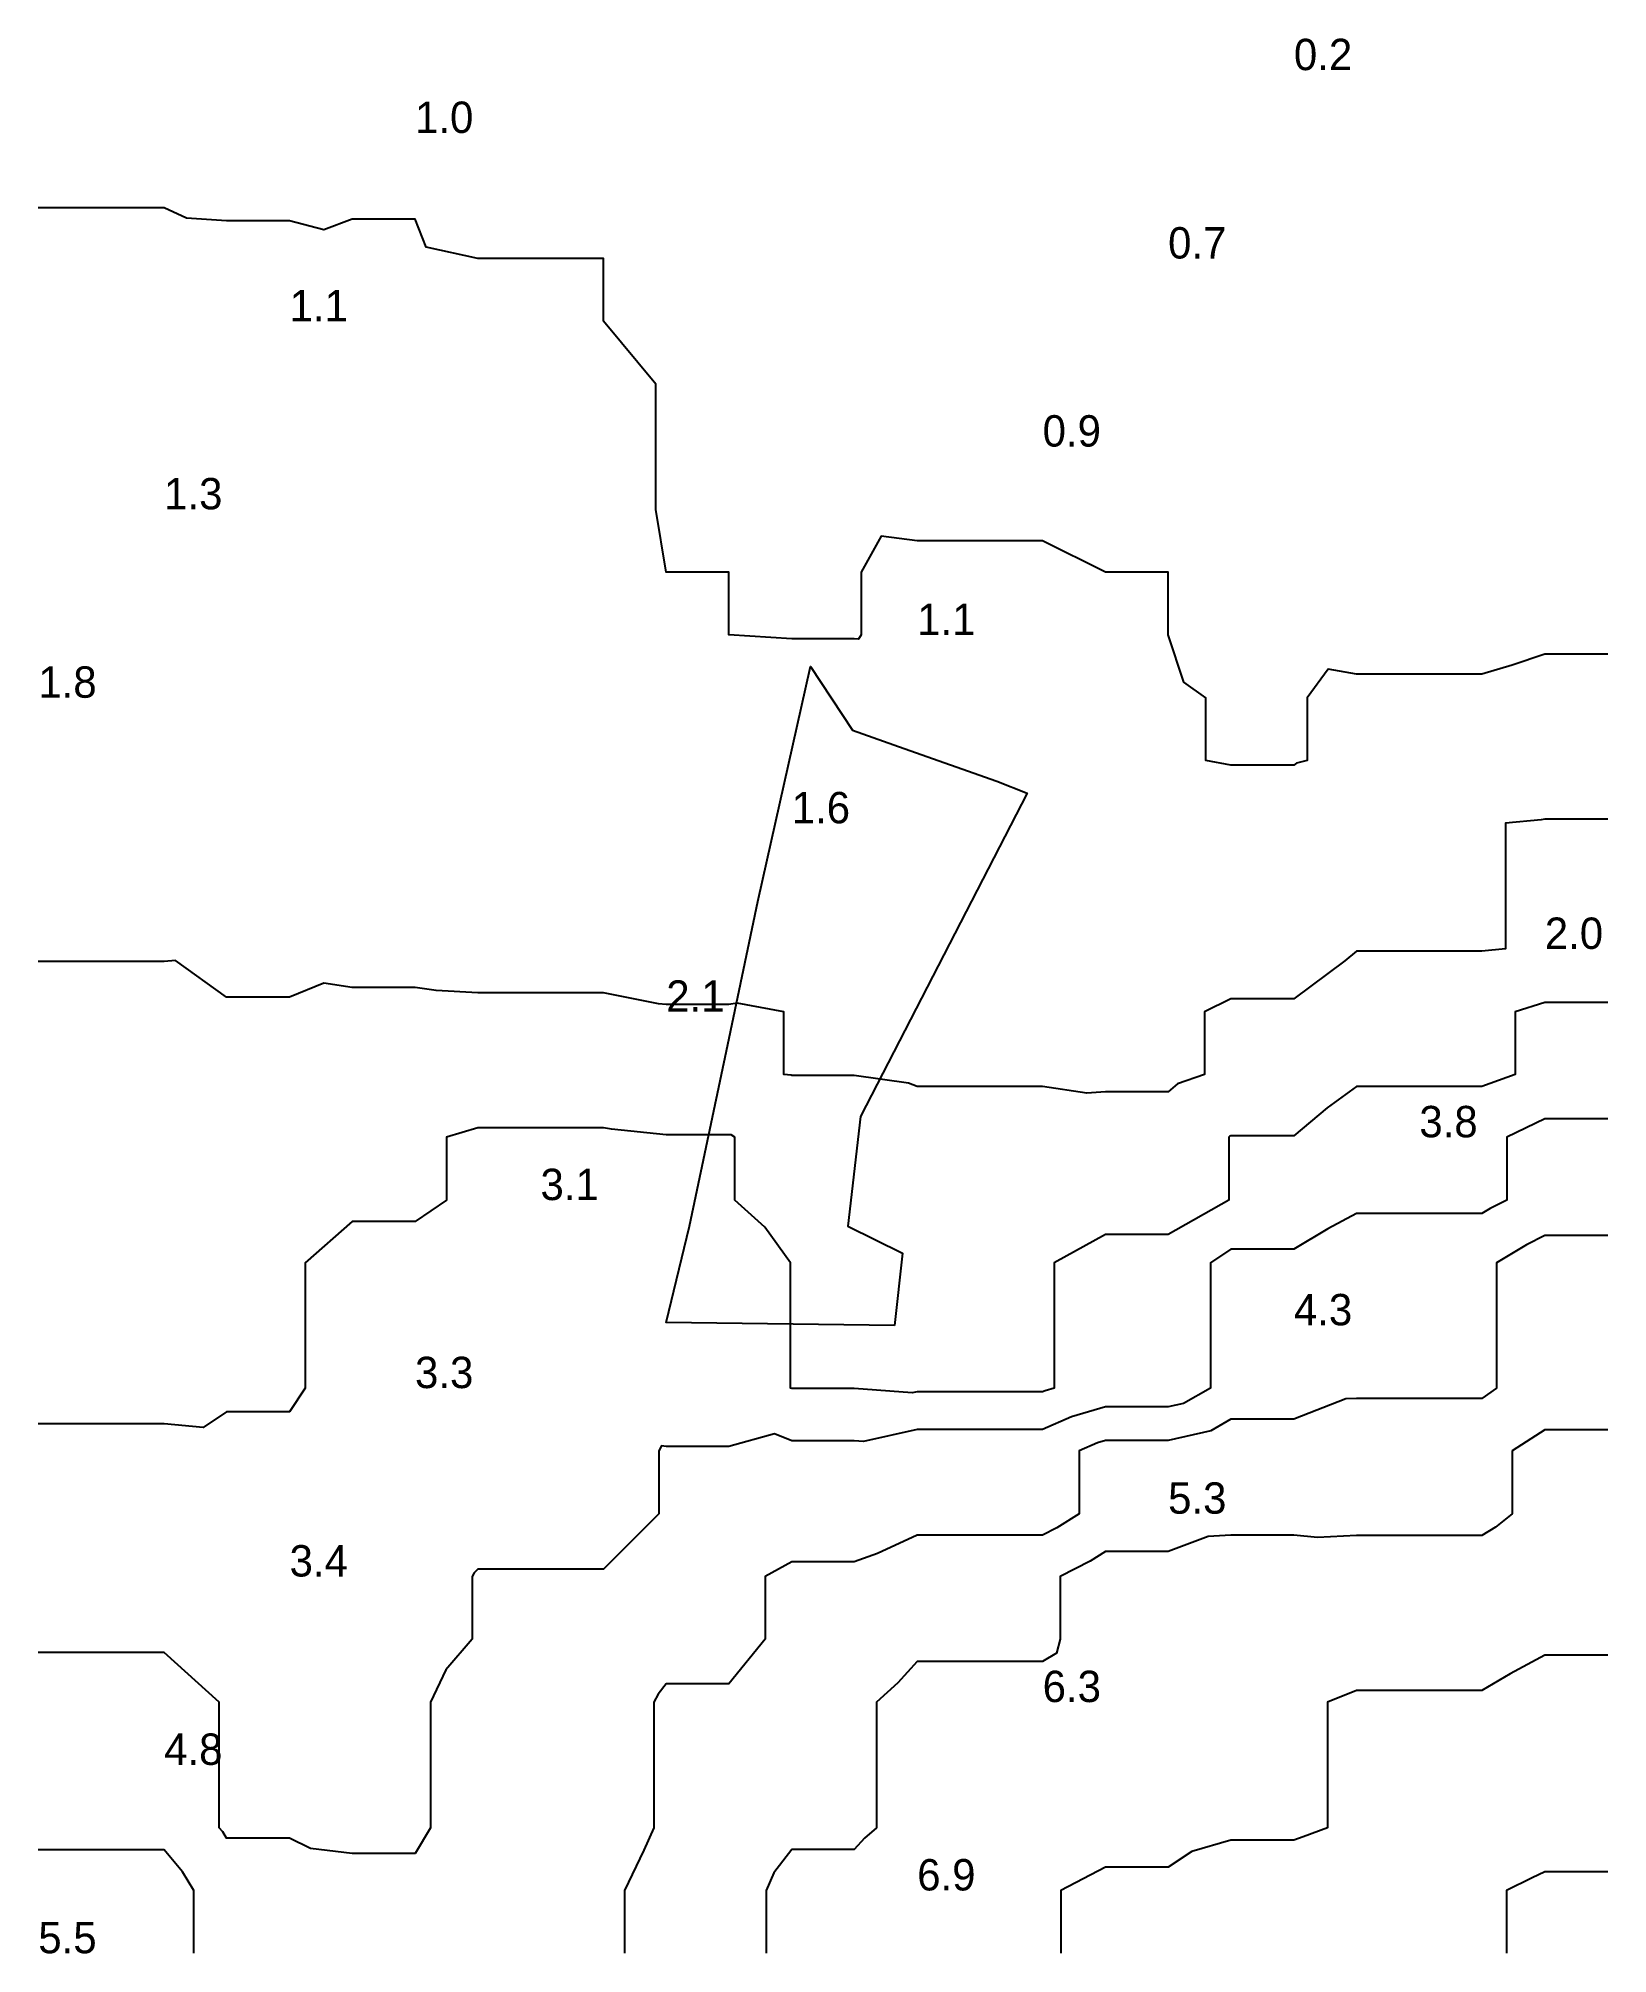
# Model space of a CAD drawing. Extents: x 0 to 50, y 0 to 61.
import ezdxf

# ---------------------------------------------------------------- set-up
doc = ezdxf.new("R2010")
doc.units = 0
for name, color, linetype in [('CONTOURS_MAJEURES', 3, 'CONTINUOUS'), ('CONTOURS_MINEURES', 8, 'CONTINUOUS'), ('PARCELLE', 4, 'CONTINUOUS'), ('POINTS_COTES', 7, 'CONTINUOUS')]:
    doc.layers.add(name, color=color, linetype=linetype)

msp = doc.modelspace()

# ---------------------------------------------------------------- linework, layer by layer
at = {"layer": 'CONTOURS_MAJEURES'}
for points in [[(50.004, 22.865), (48.871, 22.865), (48, 22.865), (47.421, 22.574), (46.458, 21.995), (46.458, 20.465), (46.458, 20.006), (46.458, 19.544), (46.458, 18.005), (45.996, 17.679), (45.671, 17.679), (44.002, 17.679), (42.325, 17.679), (41.998, 17.679), (41.662, 17.668), (40.005, 17.011), (38.996, 17.011), (38, 17.011), (37.355, 16.648), (35.996, 16.336), (34.333, 16.336), (34.003, 16.336), (33.745, 16.261), (33.163, 16.004), (33.163, 15.166), (33.163, 14.003), (32.454, 13.548), (31.998, 13.315), (31.313, 13.315), (30.005, 13.315), (28.69, 13.315), (28.001, 13.315), (26.733, 12.738), (25.997, 12.474), (25.526, 12.474), (24.003, 12.474), (23.154, 12.002), (23.154, 10.849), (23.154, 10.002), (21.999, 8.584), (20.587, 8.584), (20.005, 8.584), (19.75, 8.256), (19.61, 8.001), (19.61, 7.606), (19.61, 6), (19.61, 5.606), (19.61, 3.999), (19.286, 3.281), (18.669, 1.999), (18.669, 1.332), (18.669, -0.002)], [(4.949, -0.002), (4.949, 0.947), (4.949, 1.999), (4.592, 2.589), (4.004, 3.295), (3.298, 3.295), (2, 3.295), (1.294, 3.295), (-0.005, 3.295)]]:
    msp.add_lwpolyline(points, dxfattribs=at)
at = {"layer": 'CONTOURS_MINEURES'}
for points in [[(50.004, 41.387), (49.387, 41.387), (48, 41.387), (46.959, 41.041), (45.996, 40.753), (44.75, 40.753), (44.002, 40.753), (43.251, 40.753), (41.998, 40.753), (41.092, 40.912), (40.424, 40.002), (40.424, 38.423), (40.424, 38.001), (40.084, 37.922), (40.005, 37.85), (39.853, 37.85), (38, 37.85), (37.199, 38.001), (37.199, 38.802), (37.199, 40.002), (36.497, 40.502), (35.996, 42.003), (35.996, 44.004), (34.003, 44.004), (31.998, 45.004), (31.002, 45.004), (30.005, 45.004), (29.003, 45.004), (28.001, 45.004), (26.855, 45.147), (26.219, 44.004), (26.219, 43.781), (26.219, 42.003), (26.13, 41.87), (25.997, 41.878), (25.872, 41.878), (24.003, 41.878), (21.999, 42.003), (21.999, 44.004), (20.005, 44.004), (19.671, 46.005), (19.671, 46.338), (19.671, 48.005), (19.671, 49.663), (19.671, 49.995), (18.001, 51.996), (18.001, 53.997), (15.997, 53.997), (14.003, 53.997), (12.357, 54.354), (11.999, 55.247), (10.747, 55.247), (9.995, 55.247), (9.089, 54.906), (8.002, 55.197), (7.2, 55.197), (5.997, 55.197), (4.716, 55.283), (4.004, 55.613), (2.385, 55.613), (2, 55.613), (0.381, 55.613), (-0.005, 55.613)], [(50.004, 36.129), (48.128, 36.129), (48, 36.129), (47.889, 36.112), (46.747, 36.001), (46.747, 34.75), (46.747, 34), (46.747, 33.25), (46.747, 31.999), (45.996, 31.929), (44.073, 31.929), (44.002, 31.929), (42.069, 31.929), (41.998, 31.929), (41.624, 31.624), (40.005, 30.405), (39.597, 30.405), (38, 30.405), (37.16, 29.998), (37.16, 29.159), (37.16, 27.998), (36.297, 27.697), (35.996, 27.444), (35.444, 27.444), (34.003, 27.444), (33.411, 27.407), (31.998, 27.62), (30.381, 27.62), (30.005, 27.62), (28.379, 27.62), (28.001, 27.62), (27.726, 27.723), (25.997, 27.966), (24.034, 27.966), (24.003, 27.966), (23.984, 27.979), (23.753, 27.998), (23.753, 28.248), (23.753, 29.998), (22.269, 30.268), (21.999, 30.232), (20.238, 30.232), (20.005, 30.232), (19.755, 30.248), (18.001, 30.599), (17.4, 30.599), (15.997, 30.599), (14.602, 30.599), (14.003, 30.599), (12.676, 30.674), (11.999, 30.768), (10.766, 30.768), (9.995, 30.768), (9.089, 30.908), (8.002, 30.46), (6.46, 30.46), (5.997, 30.46), (4.366, 31.635), (4.004, 31.599), (3.603, 31.599), (2, 31.599), (0.396, 31.599), (-0.005, 31.599)], [(50.004, 30.287), (49.715, 30.287), (48, 30.287), (47.057, 29.998), (47.057, 28.939), (47.057, 27.998), (45.996, 27.618), (44.38, 27.618), (44.002, 27.618), (42.378, 27.618), (41.998, 27.618), (41.062, 26.936), (40.005, 26.042), (38.045, 26.042), (38, 26.042), (37.967, 26.03), (37.927, 25.997), (37.927, 24.069), (37.927, 23.996), (35.996, 22.903), (35.092, 22.903), (34.003, 22.903), (32.37, 21.995), (32.37, 21.627), (32.37, 20.006), (32.37, 18.375), (32.37, 18.005), (32.082, 17.922), (31.998, 17.885), (31.879, 17.885), (30.005, 17.885), (28.121, 17.885), (28.001, 17.885), (27.845, 17.85), (25.997, 17.988), (24.02, 17.988), (24.003, 17.988), (23.963, 18.005), (23.963, 19.966), (23.963, 20.006), (23.963, 20.045), (23.963, 21.995), (23.141, 23.135), (22.194, 23.996), (22.194, 25.802), (22.194, 25.997), (22.075, 26.073), (21.999, 26.079), (21.917, 26.079), (20.005, 26.079), (18.263, 26.259), (18.001, 26.298), (16.299, 26.298), (15.997, 26.298), (14.304, 26.298), (14.003, 26.298), (13.001, 25.997), (13.001, 24.996), (13.001, 23.996), (11.999, 23.313), (10.679, 23.313), (9.995, 23.313), (8.5, 21.995), (8.5, 20.503), (8.5, 20.006), (8.5, 19.505), (8.5, 18.005), (8.002, 17.254), (7.25, 17.254), (5.997, 17.254), (5.25, 16.754), (4.004, 16.868), (3.138, 16.868), (2, 16.868), (1.134, 16.868), (-0.005, 16.868)], [(50.004, 26.585), (48.589, 26.585), (48, 26.585), (46.79, 25.997), (46.79, 25.203), (46.79, 23.996), (46.262, 23.73), (45.996, 23.57), (45.571, 23.57), (44.002, 23.57), (42.425, 23.57), (41.998, 23.57), (41.081, 23.076), (40.005, 22.427), (39.572, 22.427), (38, 22.427), (37.348, 21.995), (37.348, 20.653), (37.348, 20.006), (37.348, 19.355), (37.348, 18.005), (36.484, 17.518), (35.996, 17.406), (35.399, 17.406), (34.003, 17.406), (32.913, 17.092), (31.998, 16.687), (30.685, 16.687), (30.005, 16.687), (29.321, 16.687), (28.001, 16.687), (26.292, 16.299), (25.997, 16.321), (25.681, 16.321), (24.003, 16.321), (23.459, 16.547), (21.999, 16.149), (20.15, 16.149), (20.005, 16.149), (19.848, 16.161), (19.77, 16.004), (19.77, 15.769), (19.77, 14.003), (18.001, 12.238), (17.765, 12.238), (15.997, 12.238), (14.238, 12.238), (14.003, 12.238), (13.884, 12.122), (13.825, 12.002), (13.825, 11.825), (13.825, 10.002), (12.978, 9.025), (12.492, 8.001), (12.492, 6.492), (12.492, 6), (12.492, 4.491), (12.492, 3.999), (11.999, 3.175), (11.174, 3.175), (9.995, 3.175), (8.666, 3.332), (8.002, 3.66), (7.662, 3.66), (5.997, 3.66), (5.87, 3.871), (5.763, 3.999), (5.763, 5.765), (5.763, 6), (5.763, 6.235), (5.763, 8.001), (4.004, 9.58), (3.582, 9.58), (2, 9.58), (0.417, 9.58), (-0.005, 9.58)], [(50.004, 22.865), (48.871, 22.865), (48, 22.865), (47.421, 22.574), (46.458, 21.995), (46.458, 20.465), (46.458, 20.006), (46.458, 19.544), (46.458, 18.005), (45.996, 17.679), (45.671, 17.679), (44.002, 17.679), (42.325, 17.679), (41.998, 17.679), (41.662, 17.668), (40.005, 17.011), (38.996, 17.011), (38, 17.011), (37.355, 16.648), (35.996, 16.336), (34.333, 16.336), (34.003, 16.336), (33.745, 16.261), (33.163, 16.004), (33.163, 15.166), (33.163, 14.003), (32.454, 13.548), (31.998, 13.315), (31.313, 13.315), (30.005, 13.315), (28.69, 13.315), (28.001, 13.315), (26.733, 12.738), (25.997, 12.474), (25.526, 12.474), (24.003, 12.474), (23.154, 12.002), (23.154, 10.849), (23.154, 10.002), (21.999, 8.584), (20.587, 8.584), (20.005, 8.584), (19.75, 8.256), (19.61, 8.001), (19.61, 7.606), (19.61, 6), (19.61, 5.606), (19.61, 3.999), (19.286, 3.281), (18.669, 1.999), (18.669, 1.332), (18.669, -0.002)], [(50.004, 16.671), (49.336, 16.671), (48, 16.671), (46.956, 16.004), (46.956, 14.962), (46.956, 14.003), (46.427, 13.573), (45.996, 13.306), (45.301, 13.306), (44.002, 13.306), (43.304, 13.306), (41.998, 13.306), (40.756, 13.249), (40.005, 13.319), (38.686, 13.319), (38, 13.319), (37.277, 13.281), (35.996, 12.803), (34.8, 12.803), (34.003, 12.803), (33.515, 12.489), (32.562, 12.002), (32.562, 10.564), (32.562, 10.002), (32.444, 9.557), (31.998, 9.296), (31.295, 9.296), (30.005, 9.296), (29.298, 9.296), (28.001, 9.296), (27.388, 8.612), (26.704, 8.001), (26.704, 7.295), (26.704, 6), (26.704, 4.705), (26.704, 3.999), (26.327, 3.669), (25.997, 3.307), (25.306, 3.307), (24.003, 3.307), (23.435, 2.565), (23.192, 1.999), (23.192, 1.189), (23.192, -0.002)], [(50.004, 9.501), (48.501, 9.501), (48, 9.501), (46.894, 8.898), (45.996, 8.372), (44.372, 8.372), (44.002, 8.372), (43.63, 8.372), (41.998, 8.372), (41.072, 8.001), (41.072, 6.929), (41.072, 6), (41.072, 5.071), (41.072, 3.999), (40.301, 3.702), (40.005, 3.604), (39.609, 3.604), (38, 3.604), (36.753, 3.244), (35.996, 2.745), (35.253, 2.745), (34.003, 2.745), (32.58, 1.999), (32.58, 1.418), (32.58, -0.002)], [(4.949, -0.002), (4.949, 0.947), (4.949, 1.999), (4.592, 2.589), (4.004, 3.295), (3.298, 3.295), (2, 3.295), (1.294, 3.295), (-0.005, 3.295)], [(50.004, 2.593), (48.596, 2.593), (48, 2.593), (47.595, 2.402), (46.775, 1.999), (46.775, 0.776), (46.775, -0.002)]]:
    msp.add_lwpolyline(points, dxfattribs=at)
at = {"layer": 'PARCELLE'}
msp.add_lwpolyline([(27.277, 20), (20, 20.093), (20.746, 23.164), (21.965, 28.957), (22.924, 33.514), (24.598, 41.001), (25.94, 38.972), (27.585, 38.388), (30.535, 37.344), (31.501, 36.966), (26.194, 26.662), (25.794, 23.17), (27.536, 22.306), (27.277, 20)], close=True, dxfattribs=at)

# ---------------------------------------------------------------- texts
at = {"layer": 'POINTS_COTES'}
for s, p in [('0.2', (40.005, 59.999)), ('1.0', (11.999, 57.998)), ('0.7', (35.996, 53.997)), ('1.1', (8.002, 51.996)), ('0.9', (31.998, 48.005)), ('1.3', (4.004, 46.005)), ('1.1', (28.001, 42.003)), ('1.8', (-0.005, 40.002)), ('1.6', (24.003, 36.001)), ('2.0', (48, 31.999)), ('2.1', (20.005, 29.998)), ('3.8', (44.002, 25.997)), ('3.1', (15.997, 23.996)), ('4.3', (40.005, 20.006)), ('3.3', (11.999, 18.005)), ('5.3', (35.996, 14.003)), ('3.4', (8.002, 12.002)), ('6.3', (31.998, 8.001)), ('4.8', (4.004, 6)), ('6.9', (28.001, 1.999)), ('5.5', (-0.005, -0.002))]:
    msp.add_text(s, height=1, dxfattribs=at).set_placement(p)

doc.saveas('drawing.dxf')
